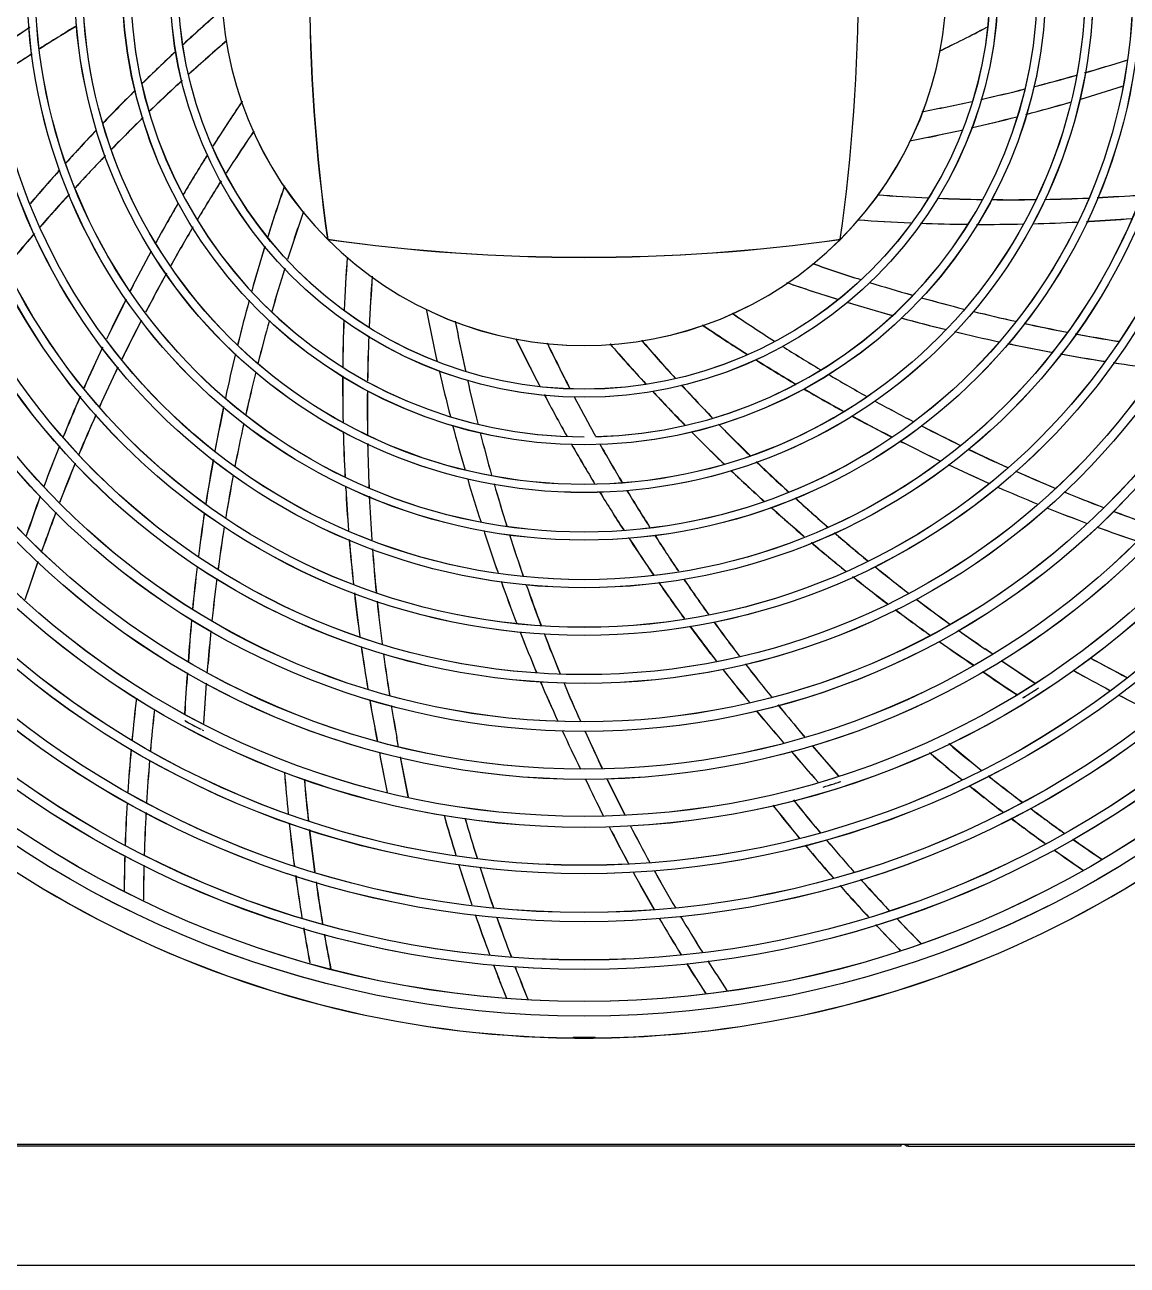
# Model space of a CAD drawing. Header units: millimetres. Extents: x 5204 to 163252, y 3613 to 115772.
# Drawn here: x 38908.3 to 39209.4, y 33405.3 to 33743.9 of the extents above; entities that cross this region are included whole.
import ezdxf

# ---------------------------------------------------------------- set-up
doc = ezdxf.new("R2010")
doc.units = ezdxf.units.MM
doc.header["$LTSCALE"] = 0.2
doc.layers.add('0-1', color=7, linetype='Continuous')

msp = doc.modelspace()

# ---------------------------------------------------------------- linework, layer by layer
at = {"layer": '0-1', "color": 7, "linetype": 'Continuous'}
for p, q in [((38912.88, 33600.05), (38913.78, 33602.45)), ((38912.88, 33600.05), (38913.78, 33602.45)), ((38912.91, 33600), (38913.79, 33602.47)), ((38911.88, 33597.35), (38908.38, 33586.95)), ((38911.88, 33597.35), (38908.38, 33586.95)), ((38911.91, 33597.39), (38908.39, 33586.97)), ((39172.78, 33572.05), (39170.58, 33573.55)), ((39172.78, 33572.05), (39170.58, 33573.55)), ((39172.76, 33572.04), (39170.6, 33573.53)), ((38958.16, 33566.95), (38958.38, 33569.57)), ((38958.18, 33566.95), (38958.38, 33569.55)), ((38958.18, 33566.95), (38958.38, 33569.55)), ((39174.98, 33570.35), (39184.18, 33564.25)), ((39174.98, 33570.35), (39184.18, 33564.25)), ((39175.02, 33570.4), (39184.19, 33564.3)), ((38957.87, 33564.24), (38957.17, 33553.21)), ((38957.88, 33564.25), (38957.18, 33553.25)), ((38957.88, 33564.25), (38957.18, 33553.25)), ((39184.94, 33562.75), (39185.22, 33562.93)), ((39184.98, 33562.75), (39185.18, 33562.95)), ((39184.98, 33562.75), (39185.18, 33562.95)), ((38956.18, 33551.75), (38956.48, 33551.65)), ((38956.18, 33551.75), (38956.48, 33551.65)), ((38956.21, 33551.76), (38956.5, 33551.61)), ((39121.48, 33549.35), (39119.78, 33551.35)), ((39121.48, 33549.35), (39119.78, 33551.35)), ((39121.51, 33549.37), (39119.81, 33551.37)), ((39010.43, 33546.74), (39009.96, 33549.32)), ((39010.38, 33546.75), (39009.98, 33549.35)), ((39010.38, 33546.75), (39009.98, 33549.35)), ((39123.34, 33547.12), (39130.53, 33538.95)), ((39123.38, 33547.15), (39130.48, 33538.95)), ((39123.38, 33547.15), (39130.48, 33538.95)), ((39010.85, 33544.06), (39013.03, 33533.2)), ((39010.88, 33544.05), (39012.98, 33533.15)), ((39010.88, 33544.05), (39012.98, 33533.15)), ((39066.18, 33540.75), (39064.98, 33543.15)), ((39066.18, 33540.75), (39064.98, 33543.15)), ((39066.14, 33540.74), (39065.02, 33543.12)), ((39067.28, 33538.05), (39072.18, 33528.35)), ((39067.28, 33538.05), (39072.18, 33528.35)), ((39067.32, 33538.1), (39072.16, 33528.34)), ((39130.87, 33537.25), (39131.19, 33537.35)), ((39130.88, 33537.25), (39131.18, 33537.35)), ((39130.88, 33537.25), (39131.18, 33537.35)), ((39058.06, 33467.56), (39058.06, 33467.36)), ((39058.08, 33467.55), (39058.08, 33467.35)), ((39058.08, 33467.55), (39058.08, 33467.35)), ((39059.06, 33467.55), (39059.06, 33467.35)), ((39059.08, 33467.55), (39059.08, 33467.35)), ((39059.08, 33467.55), (39059.08, 33467.35)), ((39063.06, 33467.55), (39063.06, 33467.35)), ((39063.08, 33467.55), (39063.08, 33467.35)), ((39063.08, 33467.55), (39063.08, 33467.35)), ((39064.06, 33467.36), (39064.06, 33467.56)), ((39064.08, 33467.35), (39064.08, 33467.55)), ((39064.08, 33467.35), (39064.08, 33467.55)), ((38746.56, 33438.34), (39375.56, 33438.34)), ((38746.56, 33438.34), (39375.56, 33438.34)), ((38746.58, 33438.35), (39375.58, 33438.35)), ((39147.56, 33437.84), (38751.56, 33437.84)), ((39147.56, 33437.84), (38751.56, 33437.84)), ((39147.58, 33437.85), (38751.58, 33437.85)), ((39147.56, 33438.34), (39147.56, 33437.84)), ((39147.56, 33438.34), (39147.56, 33437.84)), ((39147.58, 33438.35), (39147.58, 33437.85)), ((39148.85, 33438.14), (39148.64, 33438.34)), ((39148.85, 33438.14), (39148.64, 33438.34)), ((39149.56, 33437.84), (39149.56, 33438.33)), ((39149.56, 33437.84), (39149.56, 33438.33)), ((39149.56, 33437.84), (39371.56, 33437.84)), ((39149.56, 33437.84), (39371.56, 33437.84)), ((39149.58, 33437.85), (39149.58, 33438.35)), ((39149.58, 33437.85), (39371.58, 33437.85)), ((38596.06, 33405.34), (39526.06, 33405.34))]:
    msp.add_line(p, q, dxfattribs=at)
for centre, radius in [((39061.06, 33755.34), 282), ((39061.08, 33755.35), 282), ((39061.08, 33755.35), 282), ((39061.06, 33755.34), 278), ((39061.08, 33755.35), 278), ((39061.08, 33755.35), 278), ((39061.06, 33755.34), 269.3), ((39061.08, 33755.35), 269.3), ((39061.08, 33755.35), 269.3), ((39061.06, 33755.34), 266.7), ((39061.08, 33755.35), 266.7), ((39061.08, 33755.35), 266.7), ((39061.06, 33755.34), 256.25), ((39061.08, 33755.35), 256.25), ((39061.08, 33755.35), 256.25), ((39061.06, 33755.34), 253.75), ((39061.08, 33755.35), 253.75), ((39061.08, 33755.35), 253.75), ((39061.06, 33755.34), 243.15), ((39061.08, 33755.35), 243.15), ((39061.08, 33755.35), 243.15), ((39061.06, 33755.34), 240.85), ((39061.08, 33755.35), 240.85), ((39061.08, 33755.35), 240.85), ((39061.06, 33755.34), 230.5), ((39061.08, 33755.35), 230.5), ((39061.08, 33755.35), 230.5), ((39061.06, 33755.34), 227.5), ((39061.08, 33755.35), 227.5), ((39061.08, 33755.35), 227.5), ((39061.06, 33755.34), 217.4), ((39061.08, 33755.35), 217.4), ((39061.08, 33755.35), 217.4), ((39061.06, 33755.34), 214.6), ((39061.08, 33755.35), 214.6), ((39061.08, 33755.35), 214.6), ((39061.06, 33755.34), 204.3), ((39061.08, 33755.35), 204.3), ((39061.08, 33755.35), 204.3), ((39061.06, 33755.34), 201.7), ((39061.08, 33755.35), 201.7), ((39061.08, 33755.35), 201.7), ((39061.06, 33755.34), 191.2), ((39061.08, 33755.35), 191.2), ((39061.08, 33755.35), 191.2), ((39061.06, 33755.34), 188.8), ((39061.08, 33755.35), 188.8), ((39061.08, 33755.35), 188.8), ((39061.06, 33755.34), 178.1), ((39061.08, 33755.35), 178.1), ((39061.08, 33755.35), 178.1), ((39061.06, 33755.34), 175.9), ((39061.08, 33755.35), 175.9), ((39061.08, 33755.35), 175.9), ((39061.06, 33755.34), 165.1), ((39061.08, 33755.35), 165.1), ((39061.08, 33755.35), 165.1), ((39061.06, 33755.34), 162.9), ((39061.08, 33755.35), 162.9), ((39061.08, 33755.35), 162.9), ((39061.06, 33755.34), 152.1), ((39061.08, 33755.35), 152.1), ((39061.08, 33755.35), 152.1), ((39061.06, 33755.34), 149.9), ((39061.08, 33755.35), 149.9), ((39061.08, 33755.35), 149.9), ((39061.06, 33755.34), 139.1), ((39061.08, 33755.35), 139.1), ((39061.08, 33755.35), 139.1), ((39061.06, 33755.34), 136.9), ((39061.08, 33755.35), 136.9), ((39061.08, 33755.35), 136.9), ((39061.06, 33755.34), 126.1), ((39061.08, 33755.35), 126.1), ((39061.08, 33755.35), 126.1), ((39061.06, 33755.34), 113.1), ((39061.08, 33755.35), 113.1), ((39061.08, 33755.35), 113.1), ((39061.06, 33755.34), 110.9), ((39061.08, 33755.35), 110.9), ((39061.08, 33755.35), 110.9)]:
    msp.add_circle(centre, radius, dxfattribs=at)
for centre, radius, start, end in [((39061.06, 33755.34), 123.9, 90, 270), ((39061.08, 33755.35), 123.9, 90, 270), ((39061.08, 33755.35), 123.9, 90, 270), ((39061.06, 33755.34), 123.9, 271.4803, 90), ((39061.08, 33755.35), 123.9, 271.48, 90), ((39061.08, 33755.35), 123.9, 271.48, 90), ((39061.06, 33755.34), 99, 135, 225), ((39061.08, 33755.35), 99, 135, 225), ((39061.08, 33755.35), 99, 135, 225), ((39486.08, 33755.35), 500, 171.952, 188.048), ((39486.08, 33755.35), 500, 171.952, 188.048), ((39486.13, 33755.34), 500, 171.9517, 188.0483), ((38635.98, 33755.35), 500, 351.952, 8.0483), ((38635.98, 33755.35), 500, 351.952, 8.0483), ((38635.99, 33755.34), 500, 351.9517, 8.0483), ((39061.06, 33755.34), 99, 315, 45), ((39061.08, 33755.35), 99, 315, 45), ((39061.08, 33755.35), 99, 315, 45), ((39286.18, 33374.95), 494.12, 130.931, 132.62), ((39286.18, 33374.95), 494.12, 130.931, 132.62), ((39286.23, 33374.94), 494.12, 130.9309, 132.6197), ((39175.68, 33332.85), 488.95, 123.051, 124.39), ((39175.68, 33332.85), 488.95, 123.051, 124.39), ((39175.69, 33332.88), 488.95, 123.0507, 124.3902), ((39180.08, 33329.65), 494.12, 123.182, 123.274), ((39180.08, 33329.65), 494.12, 123.182, 123.274), ((39180.11, 33329.63), 494.12, 123.1824, 123.2738), ((39174.18, 33326.75), 486.98, 121.121, 122.518), ((39174.18, 33326.75), 486.98, 121.121, 122.518), ((39174.21, 33326.7), 486.98, 121.1215, 122.5181), ((38941.98, 34181.05), 494.12, 295.938, 297.617), ((38941.98, 34181.05), 494.12, 295.938, 297.617), ((38942.01, 34181.06), 494.12, 295.9379, 297.6169), ((39281.28, 33370.55), 486.98, 130.731, 132.359), ((39281.28, 33370.55), 486.98, 130.731, 132.359), ((39281.29, 33370.59), 486.98, 130.7307, 132.3587), ((39170.85, 33328.38), 483.76, 122.5906, 123.9956), ((39170.88, 33328.35), 483.76, 122.591, 123.996), ((39170.88, 33328.35), 483.76, 122.591, 123.996), ((39286.18, 33374.95), 494.12, 132.952, 134.413), ((39286.18, 33374.95), 494.12, 132.952, 134.413), ((39286.23, 33374.94), 494.12, 132.9523, 134.4126), ((39062.68, 34198.65), 486.98, 286.102, 287.518), ((39062.68, 34198.65), 486.98, 286.102, 287.518), ((39062.71, 34198.66), 486.98, 286.1017, 287.5181), ((39281.28, 33370.55), 486.98, 132.652, 134.125), ((39281.28, 33370.55), 486.98, 132.652, 134.125), ((39281.29, 33370.59), 486.98, 132.6521, 134.125), ((39062.68, 34198.65), 486.98, 284.402, 285.836), ((39062.68, 34198.65), 486.98, 284.402, 285.836), ((39062.71, 34198.66), 486.98, 284.4024, 285.8362), ((39056.25, 34197.37), 494.12, 286.4873, 287.895), ((39056.28, 34197.35), 494.12, 286.487, 287.895), ((39056.28, 34197.35), 494.12, 286.487, 287.895), ((39286.18, 33374.95), 494.12, 134.738, 136.195), ((39286.18, 33374.95), 494.12, 134.738, 136.195), ((39286.23, 33374.94), 494.12, 134.7378, 136.1947), ((39062.68, 34198.65), 486.98, 282.668, 284.12), ((39062.68, 34198.65), 486.98, 282.668, 284.12), ((39062.71, 34198.66), 486.98, 282.6678, 284.1196), ((39376.98, 33446.15), 494.12, 145.926, 147.622), ((39376.98, 33446.15), 494.12, 145.926, 147.622), ((39377.01, 33446.18), 494.12, 145.9258, 147.6216), ((39062.68, 34198.65), 486.98, 280.731, 282.373), ((39062.68, 34198.65), 486.98, 280.731, 282.373), ((39062.71, 34198.66), 486.98, 280.7307, 282.3727), ((39056.25, 34197.37), 494.12, 284.7136, 286.1712), ((39056.28, 34197.35), 494.12, 284.714, 286.171), ((39056.28, 34197.35), 494.12, 284.714, 286.171), ((39281.29, 33370.59), 486.98, 134.3881, 135.8123), ((39281.28, 33370.55), 486.98, 134.388, 135.812), ((39281.28, 33370.55), 486.98, 134.388, 135.812), ((39056.25, 34197.37), 494.12, 282.9262, 284.4132), ((39056.28, 34197.35), 494.12, 282.926, 284.413), ((39056.28, 34197.35), 494.12, 282.926, 284.413), ((39286.18, 33374.95), 494.12, 136.485, 137.895), ((39286.18, 33374.95), 494.12, 136.485, 137.895), ((39286.23, 33374.94), 494.12, 136.4855, 137.8948), ((39373.37, 33440.7), 486.98, 145.7333, 147.3574), ((39373.38, 33440.75), 486.98, 145.733, 147.357), ((39373.38, 33440.75), 486.98, 145.733, 147.357), ((39056.25, 34197.37), 494.12, 280.9469, 282.6183), ((39056.28, 34197.35), 494.12, 280.947, 282.618), ((39056.28, 34197.35), 494.12, 280.947, 282.618), ((39281.28, 33370.55), 486.98, 136.104, 137.518), ((39281.28, 33370.55), 486.98, 136.104, 137.518), ((39281.29, 33370.59), 486.98, 136.1038, 137.5181), ((39376.98, 33446.15), 494.12, 147.946, 149.414), ((39376.98, 33446.15), 494.12, 147.946, 149.414), ((39377.01, 33446.18), 494.12, 147.9465, 149.4141), ((39281.08, 33376.95), 488.95, 138.051, 139.404), ((39281.08, 33376.95), 488.95, 138.051, 139.404), ((39281.13, 33376.95), 488.95, 138.0507, 139.4041), ((39286.18, 33374.95), 494.12, 138.196, 138.274), ((39286.18, 33374.95), 494.12, 138.196, 138.274), ((39286.23, 33374.94), 494.12, 138.1964, 138.2738), ((39373.37, 33440.7), 486.98, 147.6532, 149.1115), ((39373.38, 33440.75), 486.98, 147.653, 149.112), ((39373.38, 33440.75), 486.98, 147.653, 149.112), ((39446.27, 33538.49), 494.12, 160.9226, 162.6238), ((39277.58, 33371.35), 483.76, 137.578, 138.992), ((39277.58, 33371.35), 483.76, 137.578, 138.992), ((39277.62, 33371.34), 483.76, 137.5783, 138.9918), ((39446.28, 33538.45), 494.12, 160.923, 162.624), ((39446.28, 33538.45), 494.12, 160.923, 162.624), ((39177.38, 34183.15), 486.98, 265.733, 267.37), ((39177.38, 34183.15), 486.98, 265.733, 267.37), ((39177.39, 34183.13), 486.98, 265.7333, 267.3698), ((39177.38, 34183.15), 486.98, 271.109, 272.518), ((39177.38, 34183.15), 486.98, 271.109, 272.518), ((39177.39, 34183.13), 486.98, 271.1088, 272.5181), ((39179.46, 34180), 483.76, 272.573, 273.9877), ((39179.48, 34180.05), 483.76, 272.573, 273.988), ((39179.48, 34180.05), 483.76, 272.573, 273.988), ((39376.98, 33446.15), 494.12, 149.729, 151.175), ((39376.98, 33446.15), 494.12, 149.729, 151.175), ((39377.01, 33446.18), 494.12, 149.7291, 151.1754), ((39177.39, 34183.13), 486.98, 267.6635, 269.1059), ((39177.38, 34183.15), 486.98, 267.664, 269.106), ((39177.38, 34183.15), 486.98, 267.664, 269.106), ((39177.38, 34183.15), 486.98, 269.418, 270.816), ((39177.38, 34183.15), 486.98, 269.418, 270.816), ((39177.39, 34183.13), 486.98, 269.4177, 270.8163), ((39444.16, 33532.26), 486.98, 160.7374, 162.3563), ((39444.18, 33532.25), 486.98, 160.737, 162.356), ((39444.18, 33532.25), 486.98, 160.737, 162.356), ((39170.78, 34183.55), 494.12, 265.952, 267.62), ((39170.78, 34183.55), 494.12, 265.952, 267.62), ((39170.82, 34183.55), 494.12, 265.9519, 267.62), ((39170.78, 34183.55), 494.12, 271.476, 272.914), ((39170.78, 34183.55), 494.12, 271.476, 272.914), ((39170.82, 34183.55), 494.12, 271.4757, 272.9138), ((39170.78, 34183.55), 494.12, 273.195, 273.274), ((39170.78, 34183.55), 494.12, 273.195, 273.274), ((39170.82, 34183.55), 494.12, 273.1949, 273.2738), ((39172.98, 34178.55), 488.95, 273.051, 274.413), ((39172.98, 34178.55), 488.95, 273.051, 274.413), ((39173.01, 34178.52), 488.95, 273.0507, 274.4127), ((39277.58, 33371.35), 483.76, 139.284, 140.68), ((39277.58, 33371.35), 483.76, 139.284, 140.68), ((39277.62, 33371.34), 483.76, 139.284, 140.68), ((39373.37, 33440.7), 486.98, 149.3899, 150.8217), ((39373.38, 33440.75), 486.98, 149.39, 150.822), ((39373.38, 33440.75), 486.98, 149.39, 150.822), ((39170.78, 34183.55), 494.12, 267.929, 269.419), ((39170.78, 34183.55), 494.12, 267.929, 269.419), ((39170.82, 34183.55), 494.12, 267.9293, 269.4187), ((39170.78, 34183.55), 494.12, 269.711, 271.181), ((39170.78, 34183.55), 494.12, 269.711, 271.181), ((39170.82, 34183.55), 494.12, 269.7112, 271.1808), ((39446.27, 33538.49), 494.12, 162.9412, 164.4211), ((39446.28, 33538.45), 494.12, 162.941, 164.421), ((39446.28, 33538.45), 494.12, 162.941, 164.421), ((39061.06, 34180.42), 500, 261.9517, 278.0483), ((39061.06, 33755.34), 99, 225, 315), ((39061.08, 34180.45), 500, 261.952, 278.048), ((39061.08, 34180.45), 500, 261.952, 278.048), ((39061.08, 33755.35), 99, 225, 315), ((39061.08, 33755.35), 99, 225, 315), ((39376.98, 33446.15), 494.12, 151.477, 152.911), ((39376.98, 33446.15), 494.12, 151.477, 152.911), ((39377.01, 33446.18), 494.12, 151.4774, 152.9115), ((39489.26, 33645.58), 494.12, 175.9519, 177.6262), ((39489.28, 33645.55), 494.12, 175.952, 177.626), ((39489.28, 33645.55), 494.12, 175.952, 177.626), ((39444.16, 33532.26), 486.98, 162.655, 164.1012), ((39444.18, 33532.25), 486.98, 162.655, 164.101), ((39444.18, 33532.25), 486.98, 162.655, 164.101), ((39284.14, 34138.45), 486.98, 250.7374, 252.3672), ((39284.18, 34138.45), 486.98, 250.737, 252.367), ((39284.18, 34138.45), 486.98, 250.737, 252.367), ((39373.37, 33440.7), 486.98, 151.1039, 152.5181), ((39373.38, 33440.75), 486.98, 151.104, 152.518), ((39373.38, 33440.75), 486.98, 151.104, 152.518), ((39488.85, 33639.01), 486.98, 175.7333, 177.3554), ((39488.88, 33639.05), 486.98, 175.733, 177.355), ((39488.88, 33639.05), 486.98, 175.733, 177.355), ((39277.88, 34140.55), 494.12, 250.923, 252.622), ((39277.88, 34140.55), 494.12, 250.923, 252.622), ((39277.91, 34140.55), 494.12, 250.9226, 252.6219), ((39284.14, 34138.45), 486.98, 252.6599, 254.0979), ((39284.18, 34138.45), 486.98, 252.66, 254.098), ((39284.18, 34138.45), 486.98, 252.66, 254.098), ((39371.56, 33446.8), 488.95, 153.0507, 154.393), ((39371.58, 33446.75), 488.95, 153.051, 154.393), ((39371.58, 33446.75), 488.95, 153.051, 154.393), ((39376.98, 33446.15), 494.12, 153.192, 153.274), ((39376.98, 33446.15), 494.12, 153.192, 153.274), ((39377.01, 33446.18), 494.12, 153.1916, 153.2738), ((39446.27, 33538.49), 494.12, 164.717, 166.1716), ((39446.28, 33538.45), 494.12, 164.717, 166.172), ((39446.28, 33538.45), 494.12, 164.717, 166.172), ((39503.08, 33760.15), 494.12, 190.9469, 192.6289), ((39503.08, 33760.15), 494.12, 190.947, 192.629), ((39503.08, 33760.15), 494.12, 190.947, 192.629), ((39277.88, 34140.55), 494.12, 252.933, 254.429), ((39277.88, 34140.55), 494.12, 252.933, 254.429), ((39277.91, 34140.55), 494.12, 252.9329, 254.4292), ((39284.14, 34138.45), 486.98, 254.4007, 255.8129), ((39284.18, 34138.45), 486.98, 254.401, 255.813), ((39284.18, 34138.45), 486.98, 254.401, 255.813), ((39369.58, 33440.45), 483.76, 152.574, 153.991), ((39369.58, 33440.45), 483.76, 152.574, 153.991), ((39369.62, 33440.48), 483.76, 152.5744, 153.9906), ((39444.16, 33532.26), 486.98, 164.3985, 165.838), ((39444.18, 33532.25), 486.98, 164.399, 165.838), ((39444.18, 33532.25), 486.98, 164.399, 165.838), ((39489.26, 33645.58), 494.12, 177.9364, 179.4337), ((39489.28, 33645.55), 494.12, 177.936, 179.434), ((39489.28, 33645.55), 494.12, 177.936, 179.434), ((39504.38, 33753.7), 486.98, 190.7307, 192.3547), ((39504.38, 33753.65), 486.98, 190.731, 192.355), ((39504.38, 33753.65), 486.98, 190.731, 192.355), ((39375.68, 34067.65), 486.98, 235.733, 237.365), ((39375.68, 34067.65), 486.98, 235.733, 237.365), ((39375.7, 34067.65), 486.98, 235.7333, 237.3648), ((39277.88, 34140.55), 494.12, 254.716, 256.198), ((39277.88, 34140.55), 494.12, 254.716, 256.198), ((39277.91, 34140.55), 494.12, 254.7156, 256.1979), ((39284.14, 34138.45), 486.98, 256.1302, 257.5181), ((39284.18, 34138.45), 486.98, 256.13, 257.518), ((39284.18, 34138.45), 486.98, 256.13, 257.518), ((39370.18, 34071.25), 494.12, 235.926, 237.624), ((39370.18, 34071.25), 494.12, 235.926, 237.624), ((39370.22, 34071.3), 494.12, 235.9258, 237.624), ((39277.88, 34140.55), 494.12, 256.465, 257.902), ((39277.88, 34140.55), 494.12, 256.465, 257.902), ((39277.91, 34140.55), 494.12, 256.4649, 257.9017), ((39285.28, 34134.85), 483.76, 257.581, 259.003), ((39285.28, 34134.85), 483.76, 257.581, 259.003), ((39285.33, 34134.89), 483.76, 257.5811, 259.0029), ((39285.28, 34134.85), 483.76, 259.272, 260.681), ((39285.28, 34134.85), 483.76, 259.272, 260.681), ((39285.33, 34134.89), 483.76, 259.2723, 260.6808), ((39488.85, 33639.01), 486.98, 177.6574, 179.0959), ((39488.88, 33639.05), 486.98, 177.657, 179.096), ((39488.88, 33639.05), 486.98, 177.657, 179.096), ((39486.78, 33874.39), 494.12, 205.9379, 207.6319), ((39486.78, 33874.35), 494.12, 205.938, 207.632), ((39486.78, 33874.35), 494.12, 205.938, 207.632), ((39489.68, 33868.45), 486.98, 205.73, 207.37), ((39489.68, 33868.45), 486.98, 205.73, 207.37), ((39489.7, 33868.49), 486.98, 205.7299, 207.3699), ((39441.46, 33980.52), 494.12, 220.9309, 222.6263), ((39441.48, 33980.55), 494.12, 220.931, 222.626), ((39441.48, 33980.55), 494.12, 220.931, 222.626), ((39445.78, 33975.55), 486.98, 220.731, 222.363), ((39445.78, 33975.55), 486.98, 220.731, 222.363), ((39445.81, 33975.58), 486.98, 220.7307, 222.3627), ((39375.68, 34067.65), 486.98, 237.657, 239.095), ((39375.68, 34067.65), 486.98, 237.657, 239.095), ((39375.7, 34067.65), 486.98, 237.6569, 239.0952), ((39277.88, 34140.55), 494.12, 258.193, 258.274), ((39277.88, 34140.55), 494.12, 258.193, 258.274), ((39277.91, 34140.55), 494.12, 258.1927, 258.2738), ((39278.68, 34135.15), 488.95, 258.051, 259.389), ((39278.68, 34135.15), 488.95, 258.051, 259.389), ((39278.73, 34135.13), 488.95, 258.0507, 259.3889), ((39371.56, 33446.8), 488.95, 154.6848, 156.1097), ((39371.58, 33446.75), 488.95, 154.685, 156.11), ((39371.58, 33446.75), 488.95, 154.685, 156.11), ((39446.27, 33538.49), 494.12, 166.4651, 167.9035), ((39446.28, 33538.45), 494.12, 166.465, 167.903), ((39446.28, 33538.45), 494.12, 166.465, 167.903), ((39278.68, 34135.15), 488.95, 259.693, 261.117), ((39278.68, 34135.15), 488.95, 259.693, 261.117), ((39278.73, 34135.13), 488.95, 259.6931, 261.1168), ((39369.58, 33440.45), 483.76, 154.275, 155.704), ((39369.58, 33440.45), 483.76, 154.275, 155.704), ((39369.62, 33440.48), 483.76, 154.2752, 155.7039), ((39503.08, 33760.15), 494.12, 192.9323, 194.4369), ((39503.08, 33760.15), 494.12, 192.932, 194.437), ((39503.08, 33760.15), 494.12, 192.932, 194.437), ((39370.18, 34071.25), 494.12, 237.937, 239.443), ((39370.18, 34071.25), 494.12, 237.937, 239.443), ((39370.22, 34071.3), 494.12, 237.9371, 239.4429), ((39278.68, 34135.15), 488.95, 261.399, 262.83), ((39278.68, 34135.15), 488.95, 261.399, 262.83), ((39278.73, 34135.13), 488.95, 261.3987, 262.83), ((39444.16, 33532.26), 486.98, 166.1225, 167.5181), ((39444.18, 33532.25), 486.98, 166.123, 167.518), ((39444.18, 33532.25), 486.98, 166.123, 167.518), ((39489.26, 33645.58), 494.12, 179.7115, 181.1841), ((39489.28, 33645.55), 494.12, 179.712, 181.184), ((39489.28, 33645.55), 494.12, 179.712, 181.184), ((39504.38, 33753.7), 486.98, 192.6604, 194.0958), ((39504.38, 33753.65), 486.98, 192.66, 194.096), ((39504.38, 33753.65), 486.98, 192.66, 194.096), ((39375.68, 34067.65), 486.98, 239.391, 240.825), ((39375.68, 34067.65), 486.98, 239.391, 240.825), ((39375.7, 34067.65), 486.98, 239.3909, 240.8252), ((39371.56, 33446.8), 488.95, 156.4024, 157.8341), ((39371.58, 33446.75), 488.95, 156.402, 157.834), ((39371.58, 33446.75), 488.95, 156.402, 157.834), ((39488.85, 33639.01), 486.98, 179.4142, 180.8176), ((39488.88, 33639.05), 486.98, 179.414, 180.818), ((39488.88, 33639.05), 486.98, 179.414, 180.818), ((39486.78, 33874.39), 494.12, 207.9287, 209.4361), ((39486.78, 33874.35), 494.12, 207.929, 209.436), ((39486.78, 33874.35), 494.12, 207.929, 209.436), ((39441.46, 33980.52), 494.12, 222.942, 224.4271), ((39441.48, 33980.55), 494.12, 222.942, 224.427), ((39441.48, 33980.55), 494.12, 222.942, 224.427), ((39445.78, 33975.55), 486.98, 222.655, 224.098), ((39445.78, 33975.55), 486.98, 222.655, 224.098), ((39445.81, 33975.58), 486.98, 222.6546, 224.0977), ((39370.18, 34071.25), 494.12, 239.727, 241.176), ((39370.18, 34071.25), 494.12, 239.727, 241.176), ((39370.22, 34071.3), 494.12, 239.7266, 241.1763), ((39446.27, 33538.49), 494.12, 168.1833, 168.2738), ((39446.28, 33538.45), 494.12, 168.183, 168.274), ((39446.28, 33538.45), 494.12, 168.183, 168.274), ((39489.68, 33868.45), 486.98, 207.664, 209.105), ((39489.68, 33868.45), 486.98, 207.664, 209.105), ((39489.7, 33868.49), 486.98, 207.6642, 209.1054), ((39375.68, 34067.65), 486.98, 241.107, 242.518), ((39375.68, 34067.65), 486.98, 241.107, 242.518), ((39375.7, 34067.65), 486.98, 241.1068, 242.5181), ((39369.58, 33440.45), 483.76, 155.971, 157.364), ((39369.58, 33440.45), 483.76, 155.971, 157.364), ((39369.62, 33440.48), 483.76, 155.9706, 157.3641), ((39440.84, 33537.68), 488.95, 168.0507, 169.398), ((39440.88, 33537.65), 488.95, 168.051, 169.398), ((39440.88, 33537.65), 488.95, 168.051, 169.398), ((39370.18, 34071.25), 494.12, 241.473, 242.897), ((39370.18, 34071.25), 494.12, 241.473, 242.897), ((39370.22, 34071.3), 494.12, 241.4727, 242.8966), ((39440.58, 33531.05), 483.76, 167.599, 168.997), ((39440.58, 33531.05), 483.76, 167.599, 168.997), ((39440.6, 33531.07), 483.76, 167.5986, 168.997), ((39489.26, 33645.58), 494.12, 181.4712, 182.8957), ((39489.28, 33645.55), 494.12, 181.471, 182.896), ((39489.28, 33645.55), 494.12, 181.471, 182.896), ((39503.08, 33760.15), 494.12, 194.7127, 196.1923), ((39503.08, 33760.15), 494.12, 194.713, 196.192), ((39503.08, 33760.15), 494.12, 194.713, 196.192), ((39504.38, 33753.7), 486.98, 194.4049, 195.8125), ((39504.38, 33753.65), 486.98, 194.405, 195.812), ((39504.38, 33753.65), 486.98, 194.405, 195.812), ((39441.46, 33980.52), 494.12, 224.7414, 226.1714), ((39441.48, 33980.55), 494.12, 224.741, 226.171), ((39441.48, 33980.55), 494.12, 224.741, 226.171), ((39445.78, 33975.55), 486.98, 224.388, 225.834), ((39445.78, 33975.55), 486.98, 224.388, 225.834), ((39445.81, 33975.58), 486.98, 224.3879, 225.8336), ((39375.88, 34063.95), 483.76, 242.586, 243.986), ((39375.88, 34063.95), 483.76, 242.586, 243.986), ((39375.92, 34063.91), 483.76, 242.5864, 243.9855), ((39371.56, 33446.8), 488.95, 158.1283, 159.5197), ((39371.58, 33446.75), 488.95, 158.128, 159.52), ((39371.58, 33446.75), 488.95, 158.128, 159.52), ((39488.85, 33639.01), 486.98, 181.1133, 182.5181), ((39488.88, 33639.05), 486.98, 181.113, 182.518), ((39488.88, 33639.05), 486.98, 181.113, 182.518), ((39486.78, 33874.39), 494.12, 209.721, 211.1824), ((39486.78, 33874.35), 494.12, 209.721, 211.182), ((39486.78, 33874.35), 494.12, 209.721, 211.182), ((39489.68, 33868.45), 486.98, 209.395, 210.815), ((39489.68, 33868.45), 486.98, 209.395, 210.815), ((39489.7, 33868.49), 486.98, 209.3947, 210.8153), ((39370.18, 34071.25), 494.12, 243.183, 243.274), ((39370.18, 34071.25), 494.12, 243.183, 243.274), ((39370.22, 34071.3), 494.12, 243.1831, 243.2738), ((39369.58, 34065.85), 488.95, 243.051, 244.416), ((39369.58, 34065.85), 488.95, 243.051, 244.416), ((39369.6, 34065.85), 488.95, 243.0507, 244.4163), ((39375.88, 34063.95), 483.76, 244.294, 245.707), ((39375.88, 34063.95), 483.76, 244.294, 245.707), ((39375.92, 34063.91), 483.76, 244.2943, 245.7072), ((39369.58, 33440.45), 483.76, 157.676, 159.035), ((39369.58, 33440.45), 483.76, 157.676, 159.035), ((39369.62, 33440.48), 483.76, 157.6761, 159.0353), ((39440.84, 33537.68), 488.95, 169.6845, 171.1147), ((39440.88, 33537.65), 488.95, 169.685, 171.115), ((39440.88, 33537.65), 488.95, 169.685, 171.115), ((39441.46, 33980.52), 494.12, 226.4932, 227.9222), ((39441.48, 33980.55), 494.12, 226.493, 227.922), ((39441.48, 33980.55), 494.12, 226.493, 227.922), ((39445.78, 33975.55), 486.98, 226.102, 227.518), ((39445.78, 33975.55), 486.98, 226.102, 227.518), ((39445.81, 33975.58), 486.98, 226.1021, 227.5181), ((39369.58, 34065.85), 488.95, 244.681, 246.109), ((39369.58, 34065.85), 488.95, 244.681, 246.109), ((39369.6, 34065.85), 488.95, 244.681, 246.1085), ((39375.88, 34063.95), 483.76, 245.969, 247.36), ((39375.88, 34063.95), 483.76, 245.969, 247.36), ((39440.58, 33531.05), 483.76, 169.288, 170.681), ((39440.58, 33531.05), 483.76, 169.288, 170.681), ((39440.6, 33531.07), 483.76, 169.2876, 170.6814), ((39503.08, 33760.15), 494.12, 196.4948, 197.9199), ((39503.08, 33760.15), 494.12, 196.495, 197.92), ((39503.08, 33760.15), 494.12, 196.495, 197.92), ((39375.92, 34063.91), 483.76, 245.9689, 247.3598), ((39489.26, 33645.58), 494.12, 183.21, 183.2738), ((39489.28, 33645.55), 494.12, 183.21, 183.274), ((39489.28, 33645.55), 494.12, 183.21, 183.274), ((39484.24, 33643.39), 488.95, 183.0507, 184.3972), ((39484.28, 33643.35), 488.95, 183.051, 184.397), ((39484.28, 33643.35), 488.95, 183.051, 184.397), ((39504.38, 33753.7), 486.98, 196.1018, 197.5181), ((39504.38, 33753.65), 486.98, 196.102, 197.518), ((39504.38, 33753.65), 486.98, 196.102, 197.518), ((39486.78, 33874.39), 494.12, 211.4855, 212.8977), ((39486.78, 33874.35), 494.12, 211.485, 212.898), ((39486.78, 33874.35), 494.12, 211.485, 212.898), ((39489.68, 33868.45), 486.98, 211.115, 212.518), ((39489.68, 33868.45), 486.98, 211.115, 212.518), ((39489.7, 33868.49), 486.98, 211.1154, 212.5181), ((39369.58, 34065.85), 488.95, 246.429, 247.817), ((39369.58, 34065.85), 488.95, 246.429, 247.817), ((39369.6, 34065.85), 488.95, 246.4285, 247.8167), ((39375.88, 34063.95), 483.76, 247.677, 249.048), ((39375.88, 34063.95), 483.76, 247.677, 249.048), ((39375.92, 34063.91), 483.76, 247.6766, 249.0482), ((39371.56, 33446.8), 488.95, 159.8458, 161.1931), ((39371.58, 33446.75), 488.95, 159.846, 161.193), ((39371.58, 33446.75), 488.95, 159.846, 161.193), ((39485.68, 33636.95), 483.76, 182.573, 183.987), ((39485.68, 33636.95), 483.76, 182.573, 183.987), ((39485.72, 33636.94), 483.76, 182.573, 183.9872), ((39441.46, 33980.52), 494.12, 228.2073, 228.2738), ((39441.48, 33980.55), 494.12, 228.207, 228.274), ((39441.48, 33980.55), 494.12, 228.207, 228.274), ((39445.06, 33971.9), 483.76, 227.572, 229.0111), ((39445.08, 33971.85), 483.76, 227.572, 229.011), ((39445.08, 33971.85), 483.76, 227.572, 229.011), ((39369.58, 34065.85), 488.95, 248.128, 249.519), ((39369.58, 34065.85), 488.95, 248.128, 249.519), ((39369.6, 34065.85), 488.95, 248.128, 249.5194), ((39369.58, 33440.45), 483.76, 159.38, 160.435), ((39369.58, 33440.45), 483.76, 159.38, 160.435), ((39369.62, 33440.48), 483.76, 159.3801, 160.4354), ((39440.84, 33537.68), 488.95, 171.4166, 172.8106), ((39440.88, 33537.65), 488.95, 171.417, 172.811), ((39440.88, 33537.65), 488.95, 171.417, 172.811), ((39439.46, 33975.41), 488.95, 228.0507, 229.3892), ((39439.48, 33975.45), 488.95, 228.051, 229.389), ((39439.48, 33975.45), 488.95, 228.051, 229.389), ((39375.88, 34063.95), 483.76, 249.389, 250.435), ((39375.88, 34063.95), 483.76, 249.389, 250.435), ((39375.92, 34063.91), 483.76, 249.3885, 250.4354), ((39440.58, 33531.05), 483.76, 170.974, 172.382), ((39440.58, 33531.05), 483.76, 170.974, 172.382), ((39440.6, 33531.07), 483.76, 170.9738, 172.382), ((39503.08, 33760.15), 494.12, 198.1848, 198.2738), ((39503.08, 33760.15), 494.12, 198.185, 198.274), ((39503.08, 33760.15), 494.12, 198.185, 198.274), ((39498.78, 33756.75), 488.95, 198.051, 199.394), ((39498.78, 33756.75), 488.95, 198.051, 199.394), ((39498.79, 33756.73), 488.95, 198.0507, 199.3935), ((39445.06, 33971.9), 483.76, 229.273, 230.6802), ((39445.08, 33971.85), 483.76, 229.273, 230.68), ((39445.08, 33971.85), 483.76, 229.273, 230.68), ((39369.58, 34065.85), 488.95, 249.858, 251.187), ((39369.58, 34065.85), 488.95, 249.858, 251.187), ((39369.6, 34065.85), 488.95, 249.8581, 251.1873), ((39484.24, 33643.39), 488.95, 184.6876, 186.1163), ((39484.28, 33643.35), 488.95, 184.688, 186.116), ((39484.28, 33643.35), 488.95, 184.688, 186.116), ((39501.88, 33750.85), 483.76, 197.581, 199.004), ((39501.88, 33750.85), 483.76, 197.581, 199.004), ((39501.89, 33750.89), 483.76, 197.5814, 199.0036), ((39486.78, 33874.39), 494.12, 213.1853, 213.2738), ((39486.78, 33874.35), 494.12, 213.185, 213.274), ((39486.78, 33874.35), 494.12, 213.185, 213.274), ((39483.48, 33869.95), 488.95, 213.051, 214.408), ((39483.48, 33869.95), 488.95, 213.051, 214.408), ((39483.52, 33869.98), 488.95, 213.0507, 214.4082), ((39487.98, 33865.15), 483.76, 212.592, 213.985), ((39487.98, 33865.15), 483.76, 212.592, 213.985), ((39488.02, 33865.14), 483.76, 212.5919, 213.9848), ((39439.46, 33975.41), 488.95, 229.6895, 231.1265), ((39439.48, 33975.45), 488.95, 229.689, 231.126), ((39439.48, 33975.45), 488.95, 229.689, 231.126), ((39061.06, 33755.34), 288, 212.388, 267.612), ((39061.08, 33755.35), 288, 212.388, 267.612), ((39061.08, 33755.35), 288, 212.388, 267.612), ((39485.68, 33636.95), 483.76, 184.274, 185.693), ((39485.68, 33636.95), 483.76, 184.274, 185.693), ((39485.72, 33636.94), 483.76, 184.2737, 185.6934), ((39061.06, 33755.34), 288, 272.388, 327.612), ((39061.08, 33755.35), 288, 272.388, 327.612), ((39061.08, 33755.35), 288, 272.388, 327.612), ((39440.84, 33537.68), 488.95, 173.1516, 174.5221), ((39440.88, 33537.65), 488.95, 173.152, 174.522), ((39440.88, 33537.65), 488.95, 173.152, 174.522), ((39445.06, 33971.9), 483.76, 230.9769, 232.3834), ((39445.08, 33971.85), 483.76, 230.977, 232.383), ((39445.08, 33971.85), 483.76, 230.977, 232.383), ((39440.58, 33531.05), 483.76, 172.673, 174.046), ((39440.58, 33531.05), 483.76, 172.673, 174.046), ((39440.6, 33531.07), 483.76, 172.6727, 174.046), ((39498.78, 33756.75), 488.95, 199.682, 201.109), ((39498.78, 33756.75), 488.95, 199.682, 201.109), ((39498.79, 33756.73), 488.95, 199.6822, 201.1089), ((39483.48, 33869.95), 488.95, 214.683, 216.106), ((39483.48, 33869.95), 488.95, 214.683, 216.106), ((39483.52, 33869.98), 488.95, 214.6831, 216.1061), ((39487.98, 33865.15), 483.76, 214.29, 215.7), ((39487.98, 33865.15), 483.76, 214.29, 215.7), ((39488.02, 33865.14), 483.76, 214.2899, 215.7002), ((39439.46, 33975.41), 488.95, 231.3989, 232.8109), ((39439.48, 33975.45), 488.95, 231.399, 232.811), ((39439.48, 33975.45), 488.95, 231.399, 232.811), ((39484.24, 33643.39), 488.95, 186.3983, 187.8175), ((39484.28, 33643.35), 488.95, 186.398, 187.817), ((39484.28, 33643.35), 488.95, 186.398, 187.817), ((39501.89, 33750.89), 483.76, 199.2917, 200.686), ((39501.88, 33750.85), 483.76, 199.292, 200.686), ((39501.88, 33750.85), 483.76, 199.292, 200.686), ((39485.68, 33636.95), 483.76, 185.98, 187.36), ((39485.68, 33636.95), 483.76, 185.98, 187.36), ((39485.72, 33636.94), 483.76, 185.9796, 187.3596), ((39445.06, 33971.9), 483.76, 232.6944, 234.0357), ((39445.08, 33971.85), 483.76, 232.694, 234.036), ((39445.08, 33971.85), 483.76, 232.694, 234.036), ((39440.84, 33537.68), 488.95, 174.8568, 176.2063), ((39439.46, 33975.41), 488.95, 233.132, 234.5223), ((39439.48, 33975.45), 488.95, 233.132, 234.522), ((39439.48, 33975.45), 488.95, 233.132, 234.522), ((39440.88, 33537.65), 488.95, 174.857, 176.206), ((39440.88, 33537.65), 488.95, 174.857, 176.206), ((39440.58, 33531.05), 483.76, 174.373, 175.435), ((39440.58, 33531.05), 483.76, 174.373, 175.435), ((39440.6, 33531.07), 483.76, 174.3729, 175.4354), ((39498.78, 33756.75), 488.95, 201.424, 202.829), ((39498.78, 33756.75), 488.95, 201.424, 202.829), ((39498.79, 33756.73), 488.95, 201.4243, 202.8287), ((39483.48, 33869.95), 488.95, 216.413, 217.836), ((39483.48, 33869.95), 488.95, 216.413, 217.836), ((39483.52, 33869.98), 488.95, 216.4132, 217.8356), ((39487.98, 33865.15), 483.76, 215.976, 217.363), ((39487.98, 33865.15), 483.76, 215.976, 217.363), ((39488.02, 33865.14), 483.76, 215.9761, 217.3634), ((39445.06, 33971.9), 483.76, 234.3746, 235.4354), ((39445.08, 33971.85), 483.76, 234.375, 235.435), ((39445.08, 33971.85), 483.76, 234.375, 235.435), ((39501.89, 33750.89), 483.76, 200.9678, 202.3788), ((39501.88, 33750.85), 483.76, 200.968, 202.379), ((39501.88, 33750.85), 483.76, 200.968, 202.379), ((39439.46, 33975.41), 488.95, 234.8672, 236.1878), ((39439.48, 33975.45), 488.95, 234.867, 236.188), ((39439.48, 33975.45), 488.95, 234.867, 236.188), ((39484.24, 33643.39), 488.95, 188.1314, 189.5061), ((39484.28, 33643.35), 488.95, 188.131, 189.506), ((39484.28, 33643.35), 488.95, 188.131, 189.506), ((39485.68, 33636.95), 483.76, 187.696, 189.058), ((39485.68, 33636.95), 483.76, 187.696, 189.058), ((39485.72, 33636.94), 483.76, 187.6956, 189.0581), ((39487.98, 33865.15), 483.76, 217.672, 219.039), ((39487.98, 33865.15), 483.76, 217.672, 219.039), ((39488.02, 33865.14), 483.76, 217.6724, 219.0394), ((39440.38, 34009.15), 499.97, 241.182, 242.465), ((39440.38, 34009.15), 499.97, 241.182, 242.465), ((39440.43, 34009.11), 499.97, 241.1819, 242.4651), ((39194.24, 33544.75), 242.51, 174.7207, 177.3719), ((39194.28, 33544.75), 242.51, 174.721, 177.372), ((39194.28, 33544.75), 242.51, 174.721, 177.372), ((39498.78, 33756.75), 488.95, 203.128, 204.519), ((39498.78, 33756.75), 488.95, 203.128, 204.519), ((39498.79, 33756.73), 488.95, 203.1283, 204.5189), ((39483.48, 33869.95), 488.95, 218.15, 219.506), ((39483.48, 33869.95), 488.95, 218.15, 219.506), ((39483.52, 33869.98), 488.95, 218.1505, 219.5063), ((39309.98, 33765.35), 242.51, 234.714, 237.399), ((39309.98, 33765.35), 242.51, 234.714, 237.399), ((39310.03, 33765.39), 242.51, 234.7141, 237.3986), ((39432.34, 33991.65), 486.03, 240.7176, 242.0734), ((39432.38, 33991.65), 486.03, 240.718, 242.073), ((39432.38, 33991.65), 486.03, 240.718, 242.073), ((39501.89, 33750.89), 483.76, 202.6761, 204.0614), ((39501.88, 33750.85), 483.76, 202.676, 204.061), ((39501.88, 33750.85), 483.76, 202.676, 204.061), ((39061.06, 33755.34), 229, 301.5606, 302.3522), ((39061.08, 33755.35), 229, 301.561, 302.352), ((39061.08, 33755.35), 229, 301.561, 302.352), ((39061.06, 33755.34), 229, 302.3522, 302.7502), ((39061.08, 33755.35), 229, 302.352, 302.75), ((39061.08, 33755.35), 229, 302.352, 302.75), ((39421.46, 33502.76), 486.03, 173.2218, 174.5716), ((39421.48, 33502.75), 486.03, 173.222, 174.572), ((39421.48, 33502.75), 486.03, 173.222, 174.572), ((39484.24, 33643.39), 488.95, 189.8695, 191.2078), ((39484.28, 33643.35), 488.95, 189.87, 191.208), ((39484.28, 33643.35), 488.95, 189.87, 191.208), ((39485.68, 33636.95), 483.76, 189.38, 190.435), ((39485.68, 33636.95), 483.76, 189.38, 190.435), ((39485.72, 33636.94), 483.76, 189.38, 190.4354), ((39487.98, 33865.15), 483.76, 219.375, 220.435), ((39487.98, 33865.15), 483.76, 219.375, 220.435), ((39488.02, 33865.14), 483.76, 219.3748, 220.4354), ((39432.34, 33991.65), 486.03, 242.3698, 243.7527), ((39432.38, 33991.65), 486.03, 242.37, 243.753), ((39432.38, 33991.65), 486.03, 242.37, 243.753), ((39440.68, 33501.95), 499.97, 173.685, 174.99), ((39440.68, 33501.95), 499.97, 173.685, 174.99), ((39440.69, 33501.96), 499.97, 173.6847, 174.9899), ((39483.48, 33869.95), 488.95, 219.849, 221.196), ((39483.48, 33869.95), 488.95, 219.849, 221.196), ((39483.52, 33869.98), 488.95, 219.8494, 221.1958), ((39061.06, 33755.34), 229, 241.5606, 242.3522), ((39061.08, 33755.35), 229, 241.561, 242.352), ((39061.08, 33755.35), 229, 241.561, 242.352), ((39061.06, 33755.34), 229, 242.3522, 242.7502), ((39061.08, 33755.35), 229, 242.352, 242.75), ((39061.08, 33755.35), 229, 242.352, 242.75), ((39061.06, 33755.34), 229, 242.9196, 243.0066), ((39061.08, 33755.35), 229, 242.92, 243.007), ((39061.08, 33755.35), 229, 242.92, 243.007), ((39498.78, 33756.75), 488.95, 204.85, 206.213), ((39498.78, 33756.75), 488.95, 204.85, 206.213), ((39498.79, 33756.73), 488.95, 204.8501, 206.2126), ((39501.89, 33750.89), 483.76, 204.4026, 205.4354), ((39501.88, 33750.85), 483.76, 204.403, 205.435), ((39501.88, 33750.85), 483.76, 204.403, 205.435), ((39482.65, 33930.22), 499.97, 229.9161, 231.222), ((39482.68, 33930.25), 499.97, 229.916, 231.222), ((39482.68, 33930.25), 499.97, 229.916, 231.222), ((39421.46, 33502.76), 486.03, 174.8759, 176.2633), ((39421.48, 33502.75), 486.03, 174.876, 176.263), ((39421.48, 33502.75), 486.03, 174.876, 176.263), ((39244.18, 33586.35), 242.51, 189.739, 192.385), ((39244.18, 33586.35), 242.51, 189.739, 192.385), ((39244.21, 33586.4), 242.51, 189.7392, 192.3851), ((39304.14, 33700.61), 242.51, 219.7179, 222.3823), ((39304.18, 33700.65), 242.51, 219.718, 222.382), ((39304.18, 33700.65), 242.51, 219.718, 222.382), ((39471.28, 33914.65), 486.03, 229.465, 230.842), ((39471.28, 33914.65), 486.03, 229.465, 230.842), ((39471.31, 33914.68), 486.03, 229.4646, 230.8416), ((39440.69, 33501.96), 499.97, 175.2755, 176.6082), ((39440.68, 33501.95), 499.97, 175.276, 176.608), ((39440.68, 33501.95), 499.97, 175.276, 176.608), ((39463.78, 33577.95), 486.03, 184.488, 185.844), ((39463.78, 33577.95), 486.03, 184.488, 185.844), ((39463.81, 33577.92), 486.03, 184.4883, 185.844), ((39482.78, 33580.85), 499.97, 184.918, 186.221), ((39482.78, 33580.85), 499.97, 184.918, 186.221), ((39482.83, 33580.89), 499.97, 184.918, 186.2208), ((39281.68, 33639.55), 242.51, 204.773, 207.37), ((39281.68, 33639.55), 242.51, 204.773, 207.37), ((39281.69, 33639.56), 242.51, 204.7733, 207.3698), ((39482.65, 33930.22), 499.97, 231.5069, 232.8421), ((39482.68, 33930.25), 499.97, 231.507, 232.842), ((39482.68, 33930.25), 499.97, 231.507, 232.842), ((39061.06, 33755.34), 229, 286.5606, 287.3522), ((39061.08, 33755.35), 229, 286.561, 287.352), ((39061.08, 33755.35), 229, 286.561, 287.352), ((39061.06, 33755.34), 229, 287.3522, 287.7502), ((39061.08, 33755.35), 229, 287.352, 287.75), ((39061.08, 33755.35), 229, 287.352, 287.75), ((39471.28, 33914.65), 486.03, 231.139, 232.503), ((39471.28, 33914.65), 486.03, 231.139, 232.503), ((39471.31, 33914.68), 486.03, 231.1386, 232.5025), ((39421.46, 33502.76), 486.03, 176.6048, 177.9648), ((39421.48, 33502.75), 486.03, 176.605, 177.965), ((39421.48, 33502.75), 486.03, 176.605, 177.965), ((39494.48, 33831.55), 486.03, 218.221, 219.57), ((39494.48, 33831.55), 486.03, 218.221, 219.57), ((39494.51, 33831.58), 486.03, 218.2209, 219.5703), ((39508.67, 33844.61), 499.97, 218.6593, 219.9924), ((39508.68, 33844.65), 499.97, 218.659, 219.992), ((39508.68, 33844.65), 499.97, 218.659, 219.992), ((39440.69, 33501.96), 499.97, 176.9142, 178.2371), ((39440.68, 33501.95), 499.97, 176.914, 178.237), ((39440.68, 33501.95), 499.97, 176.914, 178.237), ((39490.68, 33659.95), 486.03, 195.73, 197.072), ((39490.68, 33659.95), 486.03, 195.73, 197.072), ((39490.69, 33659.9), 486.03, 195.7303, 197.072), ((39508.76, 33666.53), 499.97, 196.1599, 197.4651), ((39508.78, 33666.55), 499.97, 196.16, 197.465), ((39508.78, 33666.55), 499.97, 196.16, 197.465), ((39471.28, 33914.65), 486.03, 232.829, 234.2), ((39471.28, 33914.65), 486.03, 232.829, 234.2), ((39471.31, 33914.68), 486.03, 232.8287, 234.2005), ((39482.65, 33930.22), 499.97, 233.1672, 234.501), ((39482.68, 33930.25), 499.97, 233.167, 234.501), ((39482.68, 33930.25), 499.97, 233.167, 234.501), ((39463.78, 33577.95), 486.03, 186.141, 187.516), ((39463.78, 33577.95), 486.03, 186.141, 187.516), ((39463.81, 33577.92), 486.03, 186.1407, 187.5157), ((39482.78, 33580.85), 499.97, 186.508, 187.841), ((39482.78, 33580.85), 499.97, 186.508, 187.841), ((39482.83, 33580.89), 499.97, 186.5077, 187.8413), ((39501.05, 33745.55), 486.03, 206.986, 208.3139), ((39501.08, 33745.55), 486.03, 206.986, 208.314), ((39501.08, 33745.55), 486.03, 206.986, 208.314), ((39517.48, 33755.57), 499.97, 207.4115, 208.7233), ((39517.48, 33755.55), 499.97, 207.412, 208.723), ((39517.48, 33755.55), 499.97, 207.412, 208.723), ((39508.67, 33844.61), 499.97, 220.2736, 221.5941), ((39508.68, 33844.65), 499.97, 220.274, 221.594), ((39508.68, 33844.65), 499.97, 220.274, 221.594), ((39482.65, 33930.22), 499.97, 234.809, 235.906), ((39482.68, 33930.25), 499.97, 234.809, 235.906), ((39482.68, 33930.25), 499.97, 234.809, 235.906), ((39494.48, 33831.55), 486.03, 219.877, 221.274), ((39494.48, 33831.55), 486.03, 219.877, 221.274), ((39494.51, 33831.58), 486.03, 219.8773, 221.2743), ((39471.28, 33914.65), 486.03, 234.564, 235.695), ((39471.28, 33914.65), 486.03, 234.564, 235.695), ((39471.31, 33914.68), 486.03, 234.5636, 235.6948), ((39421.46, 33502.76), 486.03, 178.301, 179.4371), ((39421.48, 33502.75), 486.03, 178.301, 179.437), ((39421.48, 33502.75), 486.03, 178.301, 179.437), ((39440.68, 33501.95), 499.97, 178.555, 179.655), ((39440.68, 33501.95), 499.97, 178.555, 179.655), ((39440.69, 33501.96), 499.97, 178.5549, 179.6548), ((39490.68, 33659.95), 486.03, 197.371, 198.75), ((39490.68, 33659.95), 486.03, 197.371, 198.75), ((39490.69, 33659.9), 486.03, 197.3707, 198.7503), ((39508.76, 33666.53), 499.97, 197.7546, 199.0957), ((39508.78, 33666.55), 499.97, 197.755, 199.096), ((39508.78, 33666.55), 499.97, 197.755, 199.096), ((39463.78, 33577.95), 486.03, 187.835, 189.202), ((39463.78, 33577.95), 486.03, 187.835, 189.202), ((39463.81, 33577.92), 486.03, 187.8346, 189.2022), ((39501.05, 33745.55), 486.03, 208.6161, 210.007), ((39501.08, 33745.55), 486.03, 208.616, 210.007), ((39501.08, 33745.55), 486.03, 208.616, 210.007), ((39517.48, 33755.57), 499.97, 209.0166, 210.367), ((39517.48, 33755.55), 499.97, 209.017, 210.367), ((39517.48, 33755.55), 499.97, 209.017, 210.367), ((39508.67, 33844.61), 499.97, 221.906, 223.2256), ((39508.68, 33844.65), 499.97, 221.906, 223.226), ((39508.68, 33844.65), 499.97, 221.906, 223.226), ((39482.78, 33580.85), 499.97, 188.156, 189.474), ((39482.78, 33580.85), 499.97, 188.156, 189.474), ((39482.83, 33580.89), 499.97, 188.1563, 189.4742), ((39494.48, 33831.55), 486.03, 221.588, 222.948), ((39494.48, 33831.55), 486.03, 221.588, 222.948), ((39494.51, 33831.58), 486.03, 221.5879, 222.9482), ((39490.68, 33659.95), 486.03, 199.08, 200.447), ((39490.68, 33659.95), 486.03, 199.08, 200.447), ((39490.69, 33659.9), 486.03, 199.0796, 200.447), ((39508.76, 33666.53), 499.97, 199.4216, 200.7421), ((39508.78, 33666.55), 499.97, 199.422, 200.742), ((39508.78, 33666.55), 499.97, 199.422, 200.742), ((39517.48, 33755.57), 499.97, 210.6679, 211.9814), ((39517.48, 33755.55), 499.97, 210.668, 211.981), ((39517.48, 33755.55), 499.97, 210.668, 211.981), ((39463.78, 33577.95), 486.03, 189.538, 190.682), ((39463.78, 33577.95), 486.03, 189.538, 190.682), ((39463.81, 33577.92), 486.03, 189.5382, 190.6816), ((39501.05, 33745.55), 486.03, 210.3489, 211.7242), ((39501.08, 33745.55), 486.03, 210.349, 211.724), ((39501.08, 33745.55), 486.03, 210.349, 211.724), ((39494.48, 33831.55), 486.03, 223.291, 224.435), ((39494.48, 33831.55), 486.03, 223.291, 224.435), ((39494.51, 33831.58), 486.03, 223.2912, 224.435), ((39508.67, 33844.61), 499.97, 223.5764, 224.6827), ((39508.68, 33844.65), 499.97, 223.576, 224.683), ((39508.68, 33844.65), 499.97, 223.576, 224.683), ((39482.78, 33580.85), 499.97, 189.816, 190.925), ((39482.78, 33580.85), 499.97, 189.816, 190.925), ((39482.83, 33580.89), 499.97, 189.8158, 190.9247), ((39490.68, 33659.95), 486.03, 200.809, 201.952), ((39490.68, 33659.95), 486.03, 200.809, 201.952), ((39490.69, 33659.9), 486.03, 200.8093, 201.9519), ((39508.76, 33666.53), 499.97, 201.0661, 202.1584), ((39508.78, 33666.55), 499.97, 201.066, 202.158), ((39508.78, 33666.55), 499.97, 201.066, 202.158), ((39501.05, 33745.55), 486.03, 212.0433, 213.1831), ((39501.08, 33745.55), 486.03, 212.043, 213.183), ((39501.08, 33745.55), 486.03, 212.043, 213.183), ((39517.48, 33755.57), 499.97, 212.3048, 213.4054), ((39517.48, 33755.55), 499.97, 212.305, 213.405), ((39517.48, 33755.55), 499.97, 212.305, 213.405), ((39061.06, 33755.34), 288, 267.612, 269.4032), ((39061.08, 33755.35), 288, 267.612, 269.403), ((39061.08, 33755.35), 288, 267.612, 269.403), ((39061.06, 33755.34), 287.8, 269.4027, 270.5973), ((39061.06, 33755.34), 288, 269.4032, 269.6021), ((39061.08, 33755.35), 288, 269.403, 269.602), ((39061.08, 33755.35), 288, 269.403, 269.602), ((39061.08, 33755.35), 287.8, 269.403, 270.597), ((39061.08, 33755.35), 287.8, 269.403, 270.597), ((39061.06, 33755.34), 288, 269.6021, 270.3979), ((39061.08, 33755.35), 288, 269.602, 270.398), ((39061.08, 33755.35), 288, 269.602, 270.398), ((39061.06, 33755.34), 288, 270.3979, 270.5968), ((39061.08, 33755.35), 288, 270.398, 270.597), ((39061.08, 33755.35), 288, 270.398, 270.597), ((39061.06, 33755.34), 288, 270.5968, 272.388), ((39061.08, 33755.35), 288, 270.597, 272.388), ((39061.08, 33755.35), 288, 270.597, 272.388), ((39149.56, 33438.85), 1, 225, 270), ((39149.56, 33438.85), 1, 225, 270), ((39149.58, 33438.85), 1, 225, 270)]:
    msp.add_arc(centre, radius, start, end, dxfattribs=at)

doc.saveas('drawing.dxf')
